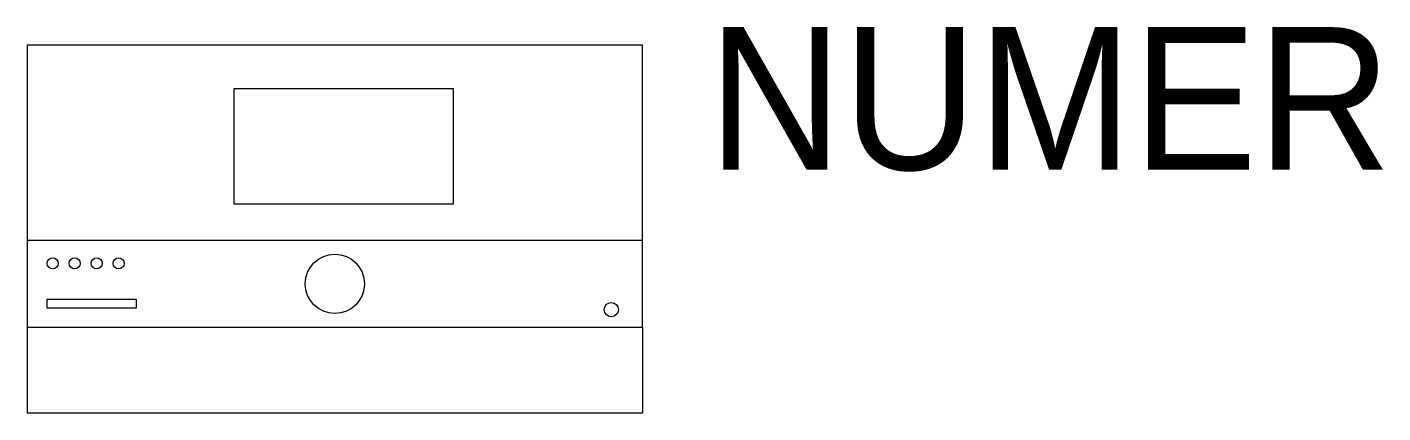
# Model space of a CAD drawing. Header units: millimetres. Extents: x -383 to 1329, y -402 to 85.
import ezdxf

# ---------------------------------------------------------------- set-up
doc = ezdxf.new("R2010")
doc.units = ezdxf.units.MM
doc.styles.get("Standard").update_dxf_attribs({"font": ''})
doc.styles.get('Standard').set_extended_font_data('Dotum')

msp = doc.modelspace()

# ---------------------------------------------------------------- linework, layer by layer
for p, q in [((-383, 62.5), (-383, -184.2)), ((-383, 62.5), (394.5, 62.5)), ((394.5, -184.2), (394.5, 62.5)), ((-383, -184.2), (-383, -293.9)), ((394.5, -184.2), (-383, -184.2)), ((394.5, -293.9), (394.5, -184.2)), ((-383, -293.9), (394.5, -293.9)), ((-383, -293.9), (-383, -402)), ((394.5, -293.9), (394.5, -402)), ((-383, -402), (394.5, -402))]:
    msp.add_line(p, q)
for points in [[(-121.4, 7.5), (155.3, 7.5), (155.3, -138.7), (-121.4, -138.7)], [(-357.7, -258.5), (-245.2, -258.5), (-245.2, -270), (-357.7, -270)]]:
    msp.add_lwpolyline(points, close=True)
for centre, radius in [((5.7, -239.1), 37.3), ((-350.8, -213.3), 7.03), ((-323, -213.3), 7.03), ((-295.2, -213.3), 7.03), ((-267.4, -213.3), 7.03), ((354.9, -271.6), 8.95)]:
    msp.add_circle(centre, radius)

# ---------------------------------------------------------------- texts
at = {"flags": 8}
msp.add_attdef('NUMER', (477.1, -95.1), 'xx', height=180, dxfattribs=at)

doc.saveas('drawing.dxf')
